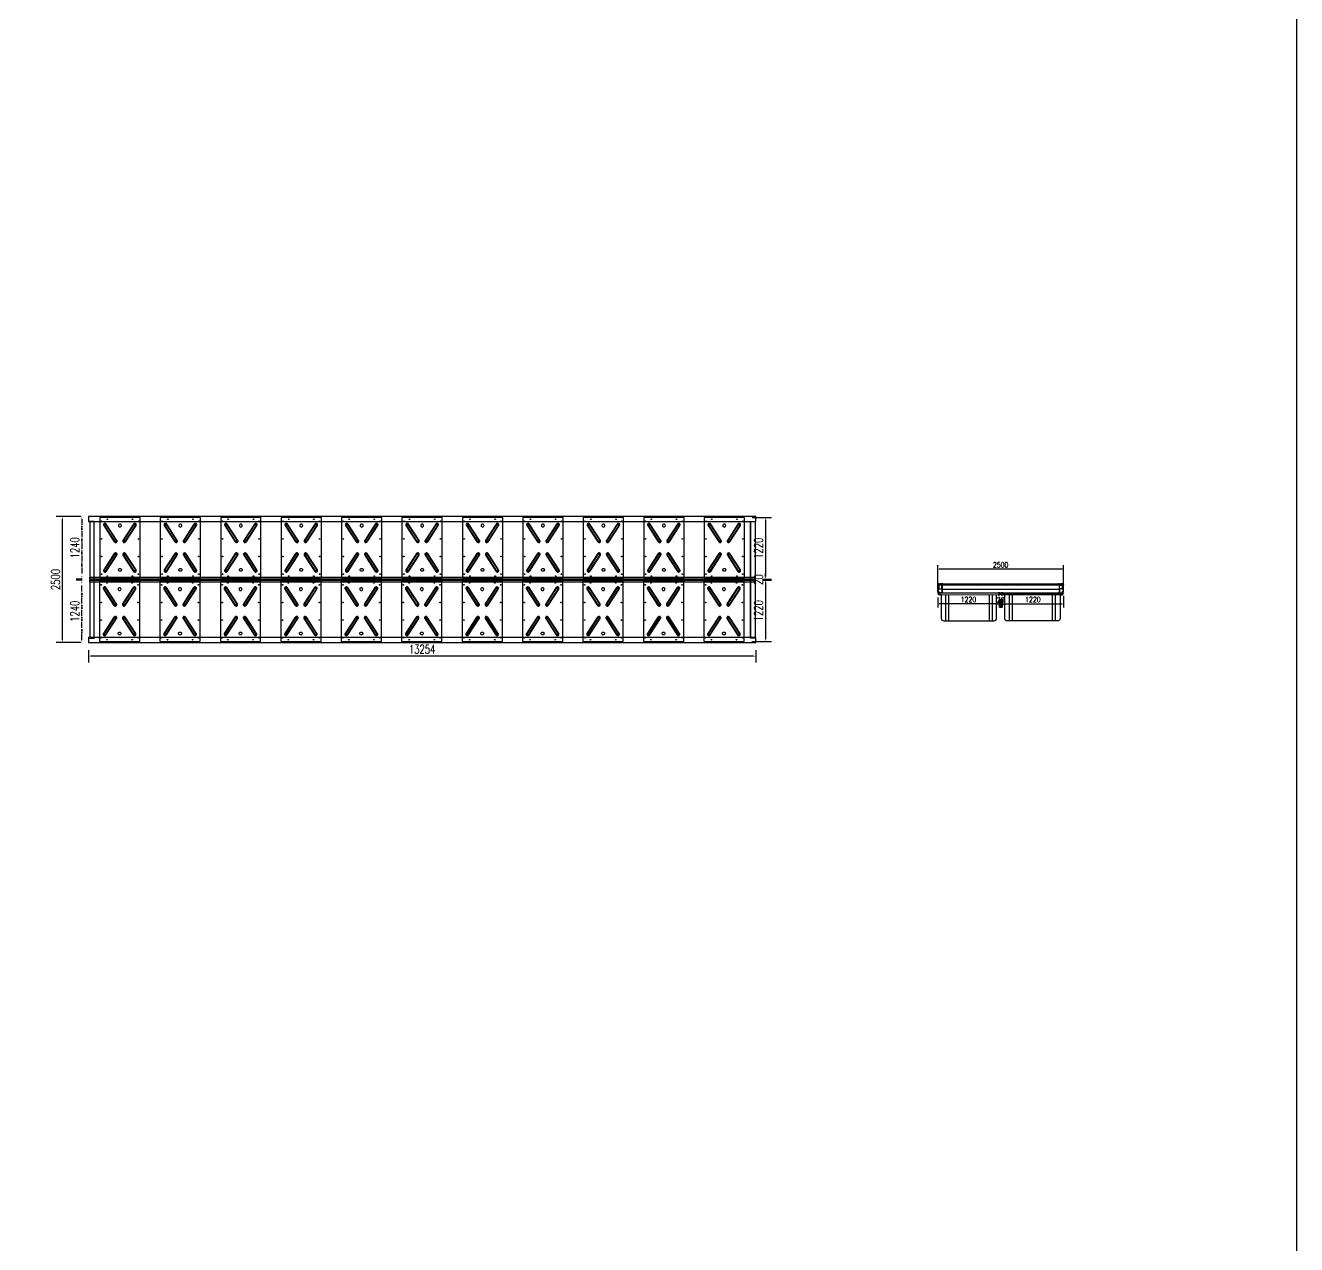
# Model space of a CAD drawing. Extents: x -18540 to 926017, y -610001 to -56924.
# Drawn here: x 138317 to 163556, y -543348 to -519141 of the extents above; entities that cross this region are included whole.
import ezdxf

# ---------------------------------------------------------------- set-up
doc = ezdxf.new("R2010")
doc.units = 0
doc.header["$LTSCALE"] = 10
doc.header["$MEASUREMENT"] = 0
doc.linetypes.add('ACAD_ISO14W100', pattern=[24, 12, -3, 0, -3, 0, -3, 0, -3])
for name, color, linetype in [('L-构造线', 6, 'Continuous'), ('PUB_DIM', 3, 'Continuous'), ('W-FLOAT_BOWL浮筒', 253, 'Continuous'), ('W-STEEL_FRAME钢架', 3, 'Continuous'), ('W-WOOD_FLOOR木地板', 30, 'Continuous'), ('浮箱U槽', 5, 'Continuous')]:
    doc.layers.add(name, color=color, linetype=linetype)
doc.styles.add('STANDARD_T3', font='simplex.shx', dxfattribs={"width": 0.7, "bigfont": 'gbcbig.shx'})
doc.dimstyles.new('W&&30', dxfattribs={"dimtxt": 105, "dimasz": 30, "dimexe": 75, "dimexo": 90, "dimgap": 30, "dimtad": 1, "dimdec": 0, "dimzin": 0, "dimdsep": 46, "dimtxsty": 'STANDARD_T3', "dimcen": 0.09, "dimclrd": 1, "dimclre": 1, "dimclrt": 7, "dimazin": 2, "dimtfac": 1, "dimtdec": 0, "dimtix": 1, "dimtmove": 2, "dimatfit": 3, "dimfxl": 100, "dimtolj": 1, "dimtzin": 0, "dimarcsym": 0})
doc.dimstyles.new('W&&50', dxfattribs={"dimtxt": 175, "dimasz": 50, "dimexe": 125, "dimexo": 150, "dimgap": 50, "dimtad": 1, "dimdec": 0, "dimzin": 0, "dimdsep": 46, "dimtxsty": 'STANDARD_T3', "dimcen": 0.09, "dimclrd": 1, "dimclre": 1, "dimclrt": 7, "dimazin": 2, "dimtfac": 1, "dimtdec": 0, "dimtix": 1, "dimtmove": 2, "dimatfit": 3, "dimfxl": 100, "dimtolj": 1, "dimtzin": 0, "dimarcsym": 0})

# ---------------------------------------------------------------- blocks, each defined once
blk = doc.blocks.new('*D901')
at = {"layer": 'Defpoints', "color": 0, "transparency": 16777216}
for p in [(139054, -528893), (139567, -528893), (139567, -531393)]:
    blk.add_point(p, dxfattribs=at)
at = {"layer": 'W-STEEL_FRAME钢架', "color": 1, "lineweight": -2, "transparency": 16777216}
for p, q in [((139417, -528893), (138929, -528893)), ((139054, -531343), (139054, -528943)), ((139417, -531393), (138929, -531393))]:
    blk.add_line(p, q, dxfattribs=at)
at = {"layer": 'W-STEEL_FRAME钢架', "color": 1, "transparency": 16777216}
for points in [[(139046, -528943), (139062, -528943), (139054, -528893)], [(139046, -531343), (139062, -531343), (139054, -531393)]]:
    blk.add_solid(points, dxfattribs=at)
at = {"layer": 'W-STEEL_FRAME钢架', "color": 7, "transparency": 16777216, "insert": (138916, -530143), "char_height": 175, "attachment_point": 5, "rotation": 90, "style": 'STANDARD_T3'}
blk.add_mtext('\\A1;2500', dxfattribs=at)
blk = doc.blocks.new('*D949')
at = {"layer": 'Defpoints', "color": 0, "linetype": 'ACAD_ISO14W100', "transparency": 16777216}
for p in [(139567, -528893), (139437, -530133), (139593, -530133)]:
    blk.add_point(p, dxfattribs=at)
at = {"layer": 'PUB_DIM', "color": 1, "linetype": 'ACAD_ISO14W100', "lineweight": -2, "transparency": 16777216}
for p, q in [((139417, -528893), (139312, -528893)), ((139437, -528943), (139437, -530083)), ((139443, -530133), (139312, -530133))]:
    blk.add_line(p, q, dxfattribs=at)
at = {"layer": 'PUB_DIM', "color": 1, "linetype": 'ACAD_ISO14W100', "transparency": 16777216}
for points in [[(139429, -528943), (139445, -528943), (139437, -528893)], [(139429, -530083), (139445, -530083), (139437, -530133)]]:
    blk.add_solid(points, dxfattribs=at)
at = {"layer": 'PUB_DIM', "color": 7, "linetype": 'ACAD_ISO14W100', "transparency": 16777216, "insert": (139299, -529513), "char_height": 175, "attachment_point": 5, "rotation": 90, "style": 'STANDARD_T3'}
blk.add_mtext('\\A1;1240', dxfattribs=at)
blk = doc.blocks.new('*D950')
at = {"layer": 'Defpoints', "color": 0, "linetype": 'ACAD_ISO14W100', "transparency": 16777216}
for p in [(139437, -530153), (139593, -530153), (139567, -531393)]:
    blk.add_point(p, dxfattribs=at)
at = {"layer": 'PUB_DIM', "color": 1, "linetype": 'ACAD_ISO14W100', "lineweight": -2, "transparency": 16777216}
for p, q in [((139443, -530153), (139312, -530153)), ((139437, -531343), (139437, -530203)), ((139417, -531393), (139312, -531393))]:
    blk.add_line(p, q, dxfattribs=at)
at = {"layer": 'PUB_DIM', "color": 1, "linetype": 'ACAD_ISO14W100', "transparency": 16777216}
for points in [[(139429, -530203), (139445, -530203), (139437, -530153)], [(139429, -531343), (139445, -531343), (139437, -531393)]]:
    blk.add_solid(points, dxfattribs=at)
at = {"layer": 'PUB_DIM', "color": 7, "linetype": 'ACAD_ISO14W100', "transparency": 16777216, "insert": (139299, -530773), "char_height": 175, "attachment_point": 5, "rotation": 90, "style": 'STANDARD_T3'}
blk.add_mtext('\\A1;1240', dxfattribs=at)
blk = doc.blocks.new('*D915')
at = {"layer": 'Defpoints', "color": 0, "transparency": 16777216}
for p in [(139567, -531393), (152821, -531393), (139567, -531664)]:
    blk.add_point(p, dxfattribs=at)
at = {"layer": 'W-STEEL_FRAME钢架', "color": 1, "lineweight": -2, "transparency": 16777216}
for p, q in [((139567, -531543), (139567, -531789)), ((152771, -531664), (139617, -531664)), ((152821, -531543), (152821, -531789))]:
    blk.add_line(p, q, dxfattribs=at)
at = {"layer": 'W-STEEL_FRAME钢架', "color": 1, "transparency": 16777216}
for points in [[(139617, -531656), (139617, -531673), (139567, -531664)], [(152771, -531656), (152771, -531673), (152821, -531664)]]:
    blk.add_solid(points, dxfattribs=at)
at = {"layer": 'W-STEEL_FRAME钢架', "color": 7, "transparency": 16777216, "insert": (146194, -531527), "char_height": 175, "attachment_point": 5, "style": 'STANDARD_T3'}
blk.add_mtext('\\A1;13254', dxfattribs=at)
blk = doc.blocks.new('fx1200')
for p, q in [((1200, 276), (0, 276)), ((0, 276), (0, -524)), ((1200, -524), (1200, 276)), ((121, 187), (116, 177)), ((116, 177), (118, 165)), ((118, 165), (121, 155)), ((128, 196), (121, 187)), ((121, 155), (129, 147)), ((126, 172), (129, 182)), ((128, 162), (126, 172)), ((139, 201), (128, 196)), ((134, 155), (128, 162)), ((129, 182), (136, 190)), ((129, 172), (131, 180)), ((131, 164), (129, 172)), ((137, 159), (129, 147)), ((129, 147), (453, -63)), ((131, 180), (137, 187)), ((137, 159), (131, 164)), ((134, 155), (458, -56)), ((136, 190), (145, 192)), ((137, 187), (145, 189)), ((153, 185), (137, 159)), ((461, -53), (137, 159)), ((150, 201), (139, 201)), ((145, 192), (155, 189)), ((145, 189), (153, 185)), ((159, 197), (150, 201)), ((159, 197), (153, 185)), ((153, 185), (477, -24)), ((478, -21), (155, 189)), ((483, -12), (159, 197)), ((1041, 197), (717, -12)), ((1045, 189), (722, -21)), ((723, -24), (1047, 185)), ((1064, 159), (741, -53)), ((742, -56), (1066, 155)), ((747, -63), (1071, 147)), ((1052, 201), (1041, 197)), ((1047, 185), (1041, 197)), ((1045, 189), (1055, 192)), ((1047, 185), (1055, 189)), ((1047, 185), (1064, 159)), ((1063, 201), (1052, 201)), ((1055, 192), (1064, 190)), ((1055, 189), (1063, 187)), ((1072, 196), (1063, 201)), ((1063, 187), (1069, 180)), ((1064, 190), (1072, 182)), ((1069, 164), (1064, 159)), ((1064, 159), (1071, 147)), ((1072, 162), (1066, 155)), ((1069, 180), (1071, 172)), ((1071, 172), (1069, 164)), ((1071, 147), (1079, 155)), ((1080, 187), (1072, 196)), ((1072, 182), (1076, 172)), ((1076, 172), (1072, 162)), ((1079, 155), (1084, 165)), ((1084, 177), (1080, 187)), ((1084, 165), (1084, 177)), ((453, -184), (129, -393)), ((132, -123), (134, -113)), ((134, -135), (132, -123)), ((134, -113), (140, -103)), ((140, -145), (134, -135)), ((458, -192), (134, -402)), ((137, -405), (461, -195)), ((140, -103), (150, -96)), ((150, -150), (140, -145)), ((150, -96), (161, -95)), ((161, -153), (150, -150)), ((477, -222), (153, -433)), ((155, -437), (478, -225)), ((159, -443), (483, -234)), ((161, -95), (171, -96)), ((171, -150), (161, -153)), ((171, -96), (180, -103)), ((180, -145), (171, -150)), ((180, -103), (187, -113)), ((187, -135), (180, -145)), ((187, -113), (188, -123)), ((188, -123), (187, -135)), ((461, -53), (453, -63)), ((453, -63), (464, -68)), ((464, -180), (453, -184)), ((453, -184), (461, -195)), ((467, -59), (458, -56)), ((458, -192), (467, -189)), ((461, -53), (477, -24)), ((469, -54), (461, -53)), ((461, -195), (469, -192)), ((461, -195), (477, -222)), ((464, -68), (475, -68)), ((475, -180), (464, -180)), ((478, -56), (467, -59)), ((467, -189), (478, -190)), ((475, -53), (469, -54)), ((469, -192), (475, -194)), ((482, -48), (475, -53)), ((475, -68), (485, -63)), ((485, -185), (475, -180)), ((475, -194), (482, -200)), ((483, -12), (477, -24)), ((477, -24), (482, -31)), ((482, -217), (477, -222)), ((477, -222), (483, -234)), ((478, -21), (485, -29)), ((485, -49), (478, -56)), ((478, -190), (485, -199)), ((485, -219), (478, -225)), ((482, -31), (485, -39)), ((485, -39), (482, -48)), ((482, -200), (485, -209)), ((485, -209), (482, -217)), ((491, -21), (483, -12)), ((483, -234), (491, -225)), ((485, -29), (488, -39)), ((488, -39), (485, -49)), ((485, -63), (493, -54)), ((493, -194), (485, -185)), ((485, -199), (488, -209)), ((488, -209), (485, -219)), ((496, -31), (491, -21)), ((491, -225), (496, -215)), ((493, -54), (496, -43)), ((496, -204), (493, -194)), ((496, -43), (496, -31)), ((496, -215), (496, -204)), ((709, -21), (704, -31)), ((704, -31), (704, -43)), ((704, -43), (707, -54)), ((707, -194), (704, -204)), ((704, -204), (704, -215)), ((704, -215), (709, -225)), ((707, -54), (715, -63)), ((715, -185), (707, -194)), ((717, -12), (709, -21)), ((709, -225), (717, -234)), ((712, -39), (715, -29)), ((715, -49), (712, -39)), ((712, -209), (715, -199)), ((715, -219), (712, -209)), ((715, -29), (722, -21)), ((723, -56), (715, -49)), ((715, -63), (725, -68)), ((725, -180), (715, -185)), ((715, -199), (723, -190)), ((722, -225), (715, -219)), ((717, -12), (723, -24)), ((717, -39), (718, -31)), ((718, -48), (717, -39)), ((717, -209), (718, -200)), ((718, -217), (717, -209)), ((723, -222), (717, -234)), ((717, -234), (1041, -443)), ((718, -31), (723, -24)), ((725, -53), (718, -48)), ((718, -200), (725, -194)), ((723, -222), (718, -217)), ((722, -225), (1045, -437)), ((741, -53), (723, -24)), ((733, -59), (723, -56)), ((723, -190), (733, -189)), ((741, -195), (723, -222)), ((1047, -433), (723, -222)), ((733, -54), (725, -53)), ((725, -68), (736, -68)), ((736, -180), (725, -180)), ((725, -194), (733, -192)), ((741, -53), (733, -54)), ((742, -56), (733, -59)), ((733, -189), (742, -192)), ((733, -192), (741, -195)), ((736, -68), (747, -63)), ((747, -184), (736, -180)), ((741, -53), (747, -63)), ((747, -184), (741, -195)), ((741, -195), (1064, -405)), ((1066, -402), (742, -192)), ((1071, -393), (747, -184)), ((1015, -113), (1012, -123)), ((1012, -123), (1015, -135)), ((1020, -103), (1015, -113)), ((1015, -135), (1020, -145)), ((1029, -96), (1020, -103)), ((1020, -145), (1029, -150)), ((1041, -95), (1029, -96)), ((1029, -150), (1041, -153)), ((1050, -96), (1041, -95)), ((1041, -153), (1050, -150)), ((1060, -103), (1050, -96)), ((1050, -150), (1060, -145)), ((1066, -113), (1060, -103)), ((1060, -145), (1066, -135)), ((1068, -123), (1066, -113)), ((1066, -135), (1068, -123)), ((118, -412), (116, -423)), ((116, -423), (121, -435)), ((121, -402), (118, -412)), ((129, -393), (121, -402)), ((121, -435), (128, -443)), ((126, -420), (128, -410)), ((129, -430), (126, -420)), ((128, -410), (134, -402)), ((128, -443), (139, -448)), ((129, -393), (137, -405)), ((129, -420), (131, -412)), ((131, -428), (129, -420)), ((136, -437), (129, -430)), ((131, -412), (137, -405)), ((137, -433), (131, -428)), ((145, -438), (136, -437)), ((153, -433), (137, -405)), ((145, -435), (137, -433)), ((139, -448), (150, -448)), ((153, -433), (145, -435)), ((155, -437), (145, -438)), ((150, -448), (159, -443)), ((153, -433), (159, -443)), ((1041, -443), (1047, -433)), ((1041, -443), (1052, -448)), ((1055, -438), (1045, -437)), ((1047, -433), (1064, -405)), ((1055, -435), (1047, -433)), ((1052, -448), (1063, -448)), ((1063, -433), (1055, -435)), ((1064, -437), (1055, -438)), ((1069, -428), (1063, -433)), ((1063, -448), (1072, -443)), ((1071, -393), (1064, -405)), ((1064, -405), (1069, -412)), ((1072, -430), (1064, -437)), ((1066, -402), (1072, -410)), ((1069, -412), (1071, -420)), ((1071, -420), (1069, -428)), ((1079, -402), (1071, -393)), ((1072, -410), (1076, -420)), ((1076, -420), (1072, -430)), ((1072, -443), (1080, -435)), ((1084, -412), (1079, -402)), ((1080, -435), (1084, -423)), ((1084, -423), (1084, -412)), ((0, -524), (1200, -524))]:
    blk.add_line(p, q)
for centre in [(35, 126), (75, 241), (425, 241), (775, 241), (1125, 241), (1165, 126), (35, -374), (75, -489), (425, -489), (775, -489), (1125, -489), (1165, -374)]:
    blk.add_circle(centre, 7)
blk = doc.blocks.new('*U878')
at = {"layer": 'W-FLOAT_BOWL浮筒', "rotation": 90.00000000101699}
for p in [(-124, 30), (-131, -1231)]:
    blk.add_blockref('fx1200', p, dxfattribs=at)
blk = doc.blocks.new('*U879')
at = {"layer": 'W-FLOAT_BOWL浮筒', "color": 0, "linetype": 'ByBlock', "lineweight": -2, "transparency": 16777216}
for p in [(0, 0), (1200, 0), (2400, 0), (3600, 0), (4800, 0), (6000, 0), (7200, 0), (8400, 0), (9600, 0), (10800, 0), (12000, 0)]:
    blk.add_blockref('*U878', p, dxfattribs=at)
blk = doc.blocks.new('*D1022')
at = {"layer": 'Defpoints', "color": 0, "transparency": 16777216}
for p in [(152594, -528912), (152803, -530133), (153009, -530133)]:
    blk.add_point(p, dxfattribs=at)
at = {"layer": 'W-STEEL_FRAME钢架', "color": 1, "lineweight": -2, "transparency": 16777216}
for p, q in [((152744, -528912), (153134, -528912)), ((153009, -528962), (153009, -530083)), ((152953, -530133), (153134, -530133))]:
    blk.add_line(p, q, dxfattribs=at)
at = {"layer": 'W-STEEL_FRAME钢架', "color": 1, "transparency": 16777216}
for points in [[(153000, -528962), (153017, -528962), (153009, -528912)], [(153000, -530083), (153017, -530083), (153009, -530133)]]:
    blk.add_solid(points, dxfattribs=at)
at = {"layer": 'W-STEEL_FRAME钢架', "color": 7, "transparency": 16777216, "insert": (152871, -529523), "char_height": 175, "attachment_point": 5, "rotation": 90, "style": 'STANDARD_T3'}
blk.add_mtext('\\A1;1220', dxfattribs=at)
blk = doc.blocks.new('*D1023')
at = {"layer": 'Defpoints', "color": 0, "transparency": 16777216}
for p in [(152803, -530133), (152803, -530153), (153009, -530153)]:
    blk.add_point(p, dxfattribs=at)
at = {"layer": 'W-STEEL_FRAME钢架', "color": 1, "lineweight": -2, "transparency": 16777216}
for p, q in [((152953, -530133), (153134, -530133)), ((152953, -530153), (153134, -530153)), ((153009, -530083), (153009, -530033)), ((153009, -530133), (153009, -530153)), ((153009, -530203), (153009, -530253))]:
    blk.add_line(p, q, dxfattribs=at)
at = {"layer": 'W-STEEL_FRAME钢架', "color": 1, "transparency": 16777216}
for points in [[(153000, -530083), (153017, -530083), (153009, -530133)], [(153000, -530203), (153017, -530203), (153009, -530153)]]:
    blk.add_solid(points, dxfattribs=at)
at = {"layer": 'W-STEEL_FRAME钢架', "color": 7, "transparency": 16777216, "insert": (152871, -530143), "char_height": 175, "attachment_point": 5, "rotation": 90, "style": 'STANDARD_T3'}
blk.add_mtext('\\A1;20', dxfattribs=at)
blk = doc.blocks.new('*D1024')
at = {"layer": 'Defpoints', "color": 0, "transparency": 16777216}
for p in [(152803, -530153), (152587, -531374), (153009, -531374)]:
    blk.add_point(p, dxfattribs=at)
at = {"layer": 'W-STEEL_FRAME钢架', "color": 1, "lineweight": -2, "transparency": 16777216}
for p, q in [((152953, -530153), (153134, -530153)), ((153009, -530203), (153009, -531324)), ((152737, -531374), (153134, -531374))]:
    blk.add_line(p, q, dxfattribs=at)
at = {"layer": 'W-STEEL_FRAME钢架', "color": 1, "transparency": 16777216}
for points in [[(153000, -530203), (153017, -530203), (153009, -530153)], [(153000, -531324), (153017, -531324), (153009, -531374)]]:
    blk.add_solid(points, dxfattribs=at)
at = {"layer": 'W-STEEL_FRAME钢架', "color": 7, "transparency": 16777216, "insert": (152871, -530763), "char_height": 175, "attachment_point": 5, "rotation": 90, "style": 'STANDARD_T3'}
blk.add_mtext('\\A1;1220', dxfattribs=at)
blk = doc.blocks.new('0102')
at = {"color": 5, "lineweight": -3}
for p, q in [((-1521475, 1202749), (-1521475, 1203269)), ((-1521415, 1202749), (-1521415, 1203269)), ((-1520615, 1203269), (-1520615, 1202749)), ((-1520555, 1203269), (-1520555, 1202749))]:
    blk.add_line(p, q, dxfattribs=at)
at = {"color": 5}
blk.add_lwpolyline([(-1521615, 1203299), (-1521615, 1203269), (-1521565, 1203269), (-1520465, 1203268), (-1520415, 1203269), (-1520415, 1203299)], close=True, dxfattribs=at)
at = {"color": 5, "lineweight": -3}
blk.add_lwpolyline([(-1521565, 1203269), (-1521565, 1202799, 0.414214), (-1521515, 1202749), (-1520515, 1202749, 0.414214), (-1520465, 1202799), (-1520465, 1203269)], format="xyb", dxfattribs=at)
blk = doc.blocks.new('*D1027')
at = {"layer": 'Defpoints', "color": 0, "transparency": 16777216}
for p in [(157711, -530431), (158931, -530378), (158931, -530623)]:
    blk.add_point(p, dxfattribs=at)
at = {"layer": 'W-STEEL_FRAME钢架', "color": 1, "lineweight": -2, "transparency": 16777216}
for p, q in [((157711, -530521), (157711, -530698)), ((158931, -530468), (158931, -530698)), ((157741, -530623), (158901, -530623))]:
    blk.add_line(p, q, dxfattribs=at)
at = {"layer": 'W-STEEL_FRAME钢架', "color": 1, "transparency": 16777216}
for points in [[(157741, -530618), (157741, -530628), (157711, -530623)], [(158901, -530618), (158901, -530628), (158931, -530623)]]:
    blk.add_solid(points, dxfattribs=at)
at = {"layer": 'W-STEEL_FRAME钢架', "color": 7, "transparency": 16777216, "insert": (158321, -530541), "char_height": 105, "attachment_point": 5, "style": 'STANDARD_T3'}
blk.add_mtext('\\A1;1220', dxfattribs=at)
blk = doc.blocks.new('*D1028')
at = {"layer": 'Defpoints', "color": 0, "transparency": 16777216}
for p in [(156431, -530407), (157651, -530431), (156431, -530623)]:
    blk.add_point(p, dxfattribs=at)
at = {"layer": 'W-STEEL_FRAME钢架', "color": 1, "lineweight": -2, "transparency": 16777216}
for p, q in [((156431, -530497), (156431, -530698)), ((157651, -530521), (157651, -530698)), ((157621, -530623), (156461, -530623))]:
    blk.add_line(p, q, dxfattribs=at)
at = {"layer": 'W-STEEL_FRAME钢架', "color": 1, "transparency": 16777216}
for points in [[(156461, -530618), (156461, -530628), (156431, -530623)], [(157621, -530618), (157621, -530628), (157651, -530623)]]:
    blk.add_solid(points, dxfattribs=at)
at = {"layer": 'W-STEEL_FRAME钢架', "color": 7, "transparency": 16777216, "insert": (157041, -530541), "char_height": 105, "attachment_point": 5, "style": 'STANDARD_T3'}
blk.add_mtext('\\A1;1220', dxfattribs=at)
blk = doc.blocks.new('*D1029')
at = {"layer": 'Defpoints', "color": 0, "transparency": 16777216}
for p in [(158931, -529934), (156431, -530411), (158931, -530420)]:
    blk.add_point(p, dxfattribs=at)
at = {"layer": 'W-STEEL_FRAME钢架', "color": 1, "lineweight": -2, "transparency": 16777216}
for p, q in [((156431, -530321), (156431, -529859)), ((156461, -529934), (158901, -529934)), ((158931, -530330), (158931, -529859))]:
    blk.add_line(p, q, dxfattribs=at)
at = {"layer": 'W-STEEL_FRAME钢架', "color": 1, "transparency": 16777216}
for points in [[(156461, -529929), (156461, -529939), (156431, -529934)], [(158901, -529929), (158901, -529939), (158931, -529934)]]:
    blk.add_solid(points, dxfattribs=at)
at = {"layer": 'W-STEEL_FRAME钢架', "color": 7, "transparency": 16777216, "insert": (157681, -529851), "char_height": 105, "attachment_point": 5, "style": 'STANDARD_T3'}
blk.add_mtext('\\A1;2500', dxfattribs=at)
blk = doc.blocks.new('*D1030')
at = {"layer": 'Defpoints', "color": 0, "transparency": 16777216}
for p in [(157671, -530448), (157691, -530448), (157691, -530630)]:
    blk.add_point(p, dxfattribs=at)
at = {"layer": 'W-STEEL_FRAME钢架', "color": 1, "lineweight": -2, "transparency": 16777216}
for p, q in [((157641, -530630), (157611, -530630)), ((157671, -530538), (157671, -530705)), ((157671, -530630), (157691, -530630)), ((157691, -530538), (157691, -530705)), ((157721, -530630), (157751, -530630))]:
    blk.add_line(p, q, dxfattribs=at)
at = {"layer": 'W-STEEL_FRAME钢架', "color": 1, "transparency": 16777216}
for points in [[(157641, -530625), (157641, -530635), (157671, -530630)], [(157721, -530625), (157721, -530635), (157691, -530630)]]:
    blk.add_solid(points, dxfattribs=at)
at = {"layer": 'W-STEEL_FRAME钢架', "color": 7, "transparency": 16777216, "insert": (157681, -530548), "char_height": 105, "attachment_point": 5, "style": 'STANDARD_T3'}
blk.add_mtext('\\A1;20', dxfattribs=at)

msp = doc.modelspace()

# ---------------------------------------------------------------- hatches: boundary and pattern name
at = {"layer": 'W-WOOD_FLOOR木地板'}
h = msp.add_hatch(dxfattribs=at)
h.set_pattern_fill('木纹01', color=256, scale=50)
h.set_pattern_definition([(360, (-192709.2, -355394.44), (200, 200), [10, -190]), (360, (-192849.2, -355374.44), (200, 200), [20, -180]), (360, (-192719.2, -355364.44), (200, 200), [10, -190]), (360, (-192839.2, -355344.44), (200, 200), [10, -190]), (360, (-192719.2, -355334.44), (200, 200), [10, -190]), (360, (-192829.2, -355324.44), (200, 200), [10, -190]), (360, (-192719.2, -355314.44), (200, 200), [10, -190]), (360, (-192829.2, -355294.44), (200, 200), [10, -110, 10, -70]), (360, (-192829.2, -355274.44), (200, 200), [20, -100, 10, -70]), (360, (-192839.2, -355244.44), (200, 200), [10, -30, 10, -80, 10, -60]), (360, (-192849.2, -355224.44), (200, 200), [10, -40, 20, -130]), (360, (-192719.2, -355214.44), (200, 200), [10, -190]), (360, (-192849.2, -355204.44), (200, 200), [10, -50, 10, -130]), (45, (-192869.2, -355394.44), (5e-14, 200), [28.2842, -254.55851]), (45, (-192699.2, -355394.44), (5e-14, 200), [56.56854, -226.27417]), (45, (-192699.2, -355294.44), (5e-14, 200), [14.142, -268.70071]), (45, (-192869.2, -355274.44), (5e-14, 200), [42.4264, -240.41631]), (45, (-192699.2, -355274.44), (5e-14, 200), [70.71068, -212.13203]), (45, (-192699.2, -355244.44), (5e-14, 200), [42.4264, -240.41631]), (315, (-192739.2, -355224.44), (200, -9e-14), [14.142, -268.70071]), (315, (-192809.2, -355384.44), (200, -9e-14), [28.2842, -254.55851]), (315, (-192799.2, -355304.44), (200, -9e-14), [28.2842, -254.55851]), (315, (-192739.2, -355344.44), (200, -9e-14), [28.2842, -254.55851]), (315, (-192749.2, -355264.44), (200, -9e-14), [28.2842, -254.55851]), (315, (-192739.2, -355244.44), (200, -9e-14), [42.4264, -240.41631]), (315, (-192789.2, -355364.44), (200, -9e-14), [42.4264, -240.41631]), (315, (-192759.2, -355354.44), (200, -9e-14), [42.4264, -240.41631]), (315, (-192789.2, -355284.44), (200, -9e-14), [42.4264, -240.41631]), (315, (-192769.2, -355274.44), (200, -9e-14), [42.4264, -240.41631]), (26.56505, (-192859.2, -355354.44), (200, 8e-08), [22.36068, -424.85292]), (26.56505, (-192709.2, -355364.44), (200, 8e-08), [89.44272, -357.77088]), (26.56505, (-192709.2, -355334.44), (200, 8e-08), [89.44272, -357.77088]), (26.56505, (-192709.2, -355314.44), (200, 8e-08), [89.4428, -134, 44.722, -179.048795]), (26.56505, (-192689.2, -355284.44), (200, 8e-08), [22.36068, -424.85292]), (26.56505, (-192869.2, -355214.44), (200, 8e-08), [22.36068, -424.85292]), (26.56505, (-192709.2, -355214.44), (200, 8e-08), [44.72136, -402.49224]), (333.43495, (-192759.2, -355394.44), (200, -8e-08), [44.72136, -402.49224]), (333.43495, (-192829.2, -355344.44), (200, -8e-08), [44.72136, -402.49224]), (333.43495, (-192829.2, -355374.44), (200, -8e-08), [22.36068, -424.85224]), (333.43495, (-192819.2, -355324.44), (200, -8e-08), [67.08204, -380.13156]), (333.43495, (-192779.2, -355324.44), (200, -8e-08), [44.72136, -402.49224]), (333.43495, (-192759.2, -355314.44), (200, -8e-08), [44.72136, -402.49224]), (333.43495, (-192819.2, -355294.44), (200, -8e-08), [22.36068, -424.85224]), (333.43495, (-192809.2, -355274.44), (200, -8e-08), [22.36068, -424.85224]), (333.43495, (-192729.2, -355234.44), (200, -8e-08), [22.36068, -424.85224]), (333.43495, (-192739.2, -355304.44), (200, -8e-08), [22.36068, -424.85224]), (333.43495, (-192829.2, -355244.44), (200, -8e-08), [67.08204, -380.13156]), (333.43495, (-192839.2, -355224.44), (200, -8e-08), [44.72136, -402.49224]), (333.43495, (-192729.2, -355284.44), (200, -8e-08), [22.36, -201.24, 22.36, -201.253595]), (333.43495, (-192789.2, -355244.44), (200, -8e-08), [44.72136, -402.49224]), (333.43495, (-192779.2, -355224.44), (200, -8e-08), [44.72136, -402.49224]), (333.43495, (-192839.2, -355204.44), (200, -8e-08), [44.72136, -402.49224]), (333.43495, (-192779.2, -355204.44), (200, -8e-08), [44.72136, -402.49224])])
h.paths.add_polyline_path([(156507.9, -530231.2), (156507.9, -530255.2), (158851.6, -530255.2), (158851.6, -530231.2)])

# ---------------------------------------------------------------- linework, layer by layer
at = {"color": 0}
for p, q in [((152723.3, -531306.2), (152723.3, -528993.2)), ((156481.4, -530231.2), (156495.4, -530231.2)), ((139783.3, -531306.2), (139773.3, -531306.2))]:
    msp.add_line(p, q, dxfattribs=at)
at = {"color": 3, "lineweight": -3}
for p, q in [((156449.8, -530293.7), (156449.8, -530250.7)), ((156455.3, -530251.6), (156467.8, -530251.7)), ((156466.3, -530227.1), (156466.6, -530226.6)), ((156467.7, -530226.6), (156468, -530227.1)), ((156468.3, -530227.1), (156468.6, -530226.6)), ((156470.3, -530227.1), (156470.6, -530226.6)), ((156470.7, -530226.6), (156475.9, -530226.6)), ((156470.7, -530226.6), (156472.6, -530226.6)), ((156481.4, -530229.1), (156481.4, -530233.4)), ((156495.4, -530233.4), (156495.4, -530229.1)), ((156501, -530226.6), (156506.1, -530226.6)), ((156514.6, -530227.1), (156514.3, -530226.6)), ((156516.6, -530227.1), (156516.3, -530226.6)), ((156517.2, -530226.6), (156516.9, -530227.1)), ((156518, -530256.2), (156518, -530293.7)), ((156518.6, -530227.1), (156518.3, -530226.6)), ((156521.3, -530226.6), (156523.7, -530226.6)), ((158840.1, -530226.6), (158837.7, -530226.6)), ((158842.8, -530227.1), (158843.1, -530226.6)), ((158843.3, -530256.2), (158843.3, -530293.7)), ((158844.2, -530226.6), (158844.5, -530227.1)), ((158844.8, -530227.1), (158845.1, -530226.6)), ((158846.8, -530227.1), (158847.1, -530226.6)), ((158860.4, -530226.6), (158855.3, -530226.6)), ((158865.9, -530233.4), (158865.9, -530229.1)), ((158880, -530229.1), (158880, -530233.4)), ((158890.6, -530226.6), (158885.5, -530226.6)), ((158890.6, -530226.6), (158888.8, -530226.6)), ((158891.1, -530227.1), (158890.8, -530226.6)), ((158893.1, -530227.1), (158892.8, -530226.6)), ((158893.7, -530226.6), (158893.4, -530227.1)), ((158906.1, -530251.6), (158893.5, -530251.7)), ((158895.1, -530227.1), (158894.8, -530226.6)), ((158911.6, -530293.7), (158911.6, -530250.7)), ((156430.7, -530359.3), (156430.7, -530340.4)), ((156518, -530360.4), (156518, -530409.8)), ((158843.3, -530360.4), (158843.3, -530409.8)), ((158930.7, -530359.3), (158930.7, -530340.4))]:
    msp.add_line(p, q, dxfattribs=at)
at = {"color": 1, "lineweight": -3}
for p, q in [((156518, -530331.8), (158843.3, -530331.8)), ((156518, -530405.3), (158843.3, -530405.3))]:
    msp.add_line(p, q, dxfattribs=at)
at = {"color": 3}
msp.add_lwpolyline([(139567.3, -528993.2), (152821.3, -528993.2), (152821.3, -528893.2), (139567.3, -528893.2)], close=True, dxfattribs=at)
at = {"color": 6}
for points in [[(139593.3, -531306.2), (139683.3, -531306.2), (139683.3, -528993.2), (139593.3, -528993.2)], [(152803.3, -531306.2), (152713.3, -531306.2), (152713.3, -528993.2), (152803.3, -528993.2)]]:
    msp.add_lwpolyline(points, close=True, dxfattribs=at)
at = {"color": 3, "lineweight": -3}
for points in [[(156450.8, -530226.6, 0.4142136), (156430.7, -530246.6), (156430.7, -530248.2)], [(156434.7, -530245.6), (156434.7, -530245.6), (156451.3, -530245.6, -0.4142136), (156453.3, -530247.6), (156453.3, -530249.6, 0.4139088), (156455.3, -530251.6)], [(156447.8, -530248.7), (156440.8, -530248.7, 0.3624885), (156439.8, -530249.5), (156438.5, -530256.9)], [(156450.8, -530230.6), (156450.8, -530230.6), (156466.8, -530230.6, -0.4142136), (156469.8, -530233.6), (156469.8, -530249.7, -0.4145184), (156467.8, -530251.7)], [(156455.5, -530226.6, -0.1989124), (156455.6, -530226.6), (156456, -530227.1)], [(156456.2, -530227.1), (156456.5, -530226.6, -0.1989124), (156456.7, -530226.6), (156457.5, -530226.6, -0.1989124), (156457.7, -530226.6), (156458, -530227.1)], [(156458.2, -530227.1), (156458.5, -530226.6, -0.1989124), (156458.7, -530226.6), (156459.5, -530226.6, -0.1989124), (156459.7, -530226.6), (156460, -530227.1)], [(156460.3, -530227.1), (156460.6, -530226.6, -0.1989124), (156460.7, -530226.6), (156461.5, -530226.6, -0.1989124), (156461.7, -530226.6), (156462, -530227.1)], [(156462.3, -530227.1), (156462.6, -530226.6, -0.1989124), (156462.7, -530226.6), (156463.5, -530226.6, -0.1989124), (156463.7, -530226.6), (156464, -530227.1)], [(156464.3, -530227.1), (156464.6, -530226.6, -0.1989124), (156464.7, -530226.6), (156465.5, -530226.6, -0.1989124), (156465.7, -530226.6), (156466, -530227.1)], [(156466.6, -530226.6, -0.1989124), (156466.7, -530226.6), (156467.6, -530226.6)], [(156468.7, -530226.6), (156469.6, -530226.6, -0.1989124), (156469.7, -530226.6), (156470, -530227.1)], [(156487.8, -530251.7), (156474.4, -530251.7, -0.4142136), (156473.4, -530250.7), (156473.4, -530234.6, -0.4142136), (156474.4, -530233.6), (156481.2, -530233.6)], [(156489, -530251.7, 0.1989124), (156488.9, -530251.7), (156488.6, -530252, -0.4142136), (156488.3, -530252), (156488, -530251.7, 0.1989124), (156487.8, -530251.7)], [(156489, -530251.7), (156502.5, -530251.7, 0.4142136), (156503.5, -530250.7), (156503.5, -530234.6, 0.4142136), (156502.5, -530233.6), (156495.6, -530233.6)], [(156506.5, -530227.1), (156506.2, -530226.6, 0.1989124), (156506.1, -530226.6), (156504.3, -530226.6)], [(156508.5, -530227.1), (156508.2, -530226.6, 0.1989124), (156508.1, -530226.6), (156507.3, -530226.6, 0.1989124), (156507.1, -530226.6), (156506.8, -530227.1)], [(156518, -530256.2, 0.4142136), (156517, -530255.2), (156508, -530255.2, -0.4142136), (156507, -530254.2), (156507, -530230.6, -0.4142136), (156508, -530229.6)], [(156531.1, -530229.1), (156531.1, -530229.4, -0.4142136), (156530.9, -530229.6), (156508, -530229.6)], [(156510.6, -530227.1), (156510.3, -530226.6, 0.1989124), (156510.1, -530226.6), (156509.3, -530226.6, 0.1989124), (156509.1, -530226.6), (156508.8, -530227.1)], [(156512.6, -530227.1), (156512.3, -530226.6, 0.1989124), (156512.1, -530226.6), (156511.3, -530226.6, 0.1989124), (156511.1, -530226.6), (156510.8, -530227.1)], [(156514.1, -530226.6), (156513.3, -530226.6, 0.1989124), (156513.1, -530226.6), (156512.8, -530227.1)], [(156516.1, -530226.6), (156515.3, -530226.6, 0.1989124), (156515.2, -530226.6), (156514.9, -530227.1)], [(156518.1, -530226.6), (156517.3, -530226.6, 0.1989124), (156517.2, -530226.6)], [(156520.6, -530227.1), (156520.3, -530226.6, 0.1989124), (156520.2, -530226.6), (156519.3, -530226.6, 0.1989124), (156519.2, -530226.6), (156518.9, -530227.1)], [(156521.3, -530226.6, 0.1989124), (156521.2, -530226.6), (156520.9, -530227.1)], [(158830.3, -530229.1), (158830.3, -530229.4, 0.4142136), (158830.5, -530229.6), (158853.4, -530229.6)], [(158840.1, -530226.6, -0.1989124), (158840.2, -530226.6), (158840.5, -530227.1)], [(158840.8, -530227.1), (158841.1, -530226.6, -0.1989124), (158841.2, -530226.6), (158842.1, -530226.6, -0.1989124), (158842.2, -530226.6), (158842.5, -530227.1)], [(158843.2, -530226.6), (158844.1, -530226.6, -0.1989124), (158844.2, -530226.6)], [(158843.3, -530256.2, -0.4142136), (158844.3, -530255.2), (158853.4, -530255.2, 0.4142136), (158854.4, -530254.2), (158854.4, -530230.6, 0.4142136), (158853.4, -530229.6)], [(158845.2, -530226.6), (158846.1, -530226.6, -0.1989124), (158846.2, -530226.6), (158846.5, -530227.1)], [(158847.2, -530226.6), (158848.1, -530226.6, -0.1989124), (158848.2, -530226.6), (158848.5, -530227.1)], [(158848.8, -530227.1), (158849.1, -530226.6, -0.1989124), (158849.3, -530226.6), (158850.1, -530226.6, -0.1989124), (158850.2, -530226.6), (158850.5, -530227.1)], [(158850.8, -530227.1), (158851.1, -530226.6, -0.1989124), (158851.3, -530226.6), (158852.1, -530226.6, -0.1989124), (158852.2, -530226.6), (158852.5, -530227.1)], [(158852.8, -530227.1), (158853.1, -530226.6, -0.1989124), (158853.3, -530226.6), (158854.1, -530226.6, -0.1989124), (158854.3, -530226.6), (158854.6, -530227.1)], [(158854.8, -530227.1), (158855.1, -530226.6, -0.1989124), (158855.3, -530226.6), (158857.1, -530226.6)], [(158872.4, -530251.7), (158858.9, -530251.7, -0.4142136), (158857.9, -530250.7), (158857.9, -530234.6, -0.4142136), (158858.9, -530233.6), (158865.7, -530233.6)], [(158872.4, -530251.7, -0.1989124), (158872.5, -530251.7), (158872.8, -530252, 0.4142136), (158873.1, -530252), (158873.4, -530251.7, -0.1989124), (158873.5, -530251.7)], [(158873.5, -530251.7), (158887, -530251.7, 0.4142136), (158888, -530250.7), (158888, -530234.6, 0.4142136), (158887, -530233.6), (158880.2, -530233.6)], [(158892.7, -530226.6), (158891.8, -530226.6, 0.1989124), (158891.7, -530226.6), (158891.4, -530227.1)], [(158910.6, -530230.6), (158910.6, -530230.6), (158894.5, -530230.6, 0.4142136), (158891.5, -530233.6), (158891.5, -530249.7, 0.4145184), (158893.5, -530251.7)], [(158894.8, -530226.6, 0.1989124), (158894.7, -530226.6), (158893.8, -530226.6)], [(158897.1, -530227.1), (158896.8, -530226.6, 0.1989124), (158896.7, -530226.6), (158895.8, -530226.6, 0.1989124), (158895.7, -530226.6), (158895.4, -530227.1)], [(158899.1, -530227.1), (158898.8, -530226.6, 0.1989124), (158898.7, -530226.6), (158897.8, -530226.6, 0.1989124), (158897.7, -530226.6), (158897.4, -530227.1)], [(158901.1, -530227.1), (158900.8, -530226.6, 0.1989124), (158900.7, -530226.6), (158899.8, -530226.6, 0.1989124), (158899.7, -530226.6), (158899.4, -530227.1)], [(158903.1, -530227.1), (158902.8, -530226.6, 0.1989124), (158902.7, -530226.6), (158901.9, -530226.6, 0.1989124), (158901.7, -530226.6), (158901.4, -530227.1)], [(158905.1, -530227.1), (158904.8, -530226.6, 0.1989124), (158904.7, -530226.6), (158903.9, -530226.6, 0.1989124), (158903.7, -530226.6), (158903.4, -530227.1)], [(158905.9, -530226.6, 0.1989124), (158905.7, -530226.6), (158905.4, -530227.1)], [(158926.6, -530245.6), (158926.6, -530245.6), (158910.1, -530245.6, 0.4142136), (158908.1, -530247.6), (158908.1, -530249.6, -0.4139088), (158906.1, -530251.6)], [(158910.6, -530226.6, -0.4142136), (158930.7, -530246.6), (158930.7, -530248.2)], [(158913.6, -530248.7), (158920.5, -530248.7, -0.3624885), (158921.5, -530249.5), (158922.9, -530256.9)], [(156430.7, -530359.3, 0.1989124), (156430.7, -530359.4), (156431, -530359.7, -0.4142136), (156431, -530360), (156430.7, -530360.3, 0.1989124), (156430.7, -530360.4)], [(156430.7, -530385.2, 0.4142136), (156433.2, -530387.7), (156434.5, -530387.7, 0.4142136), (156434.7, -530387.5)], [(156430.7, -530407.3), (156430.7, -530411.3, 0.4142136), (156432.7, -530413.3)], [(156461.8, -530449.4, -0.4142136), (156449.8, -530437.4), (156449.8, -530415.3, 0.4142136), (156447.8, -530413.3), (156432.7, -530413.3)], [(156434.7, -530402, 0.4142136), (156434.5, -530401.8), (156433.2, -530401.8)], [(156434.7, -530387.5), (156434.7, -530380.7, -0.4142136), (156435.7, -530379.7), (156448.8, -530379.7, -0.4142136), (156449.8, -530380.7), (156449.8, -530394.1, 0.1989124), (156449.8, -530394.3), (156450.1, -530394.6, -0.4142136), (156450.1, -530394.9), (156449.8, -530395.2, 0.1989124), (156449.8, -530395.3), (156449.8, -530408.8, -0.4142136), (156448.8, -530409.8), (156435.7, -530409.8, -0.4142136), (156434.7, -530408.8), (156434.7, -530402)], [(156437.3, -530331, -0.4035353), (156438.5, -530331.8), (156439.8, -530339.2, 0.3624885), (156440.8, -530340), (156447.8, -530340, 0.4142136), (156449.8, -530338), (156449.8, -530294.9)], [(156449.8, -530293.7, 0.1989124), (156449.8, -530293.9), (156450.1, -530294.2, -0.4142136), (156450.1, -530294.5), (156449.8, -530294.8, 0.1989124), (156449.8, -530294.9)], [(156530.1, -530413.3), (156454.8, -530413.3, 0.4142136), (156452.8, -530415.3), (156452.8, -530437.4, 0.4142136), (156461.8, -530446.4)], [(156478.4, -530449.4), (156478.7, -530449.1, -0.4142136), (156479, -530449.1), (156479.3, -530449.4, 0.1989124), (156479.5, -530449.4), (156487.9, -530449.4, 0.4142136), (156488.9, -530448.4), (156488.9, -530447.4, 0.4142136), (156487.9, -530446.4), (156461.8, -530446.4)], [(156478.4, -530449.4, -0.1989124), (156478.3, -530449.4), (156461.8, -530449.4)], [(156518, -530331.8), (156518, -530409.8, 2.4142136), (156518.5, -530410.3), (156530.1, -530410.3, -0.4142136), (156531.1, -530411.3), (156531.1, -530412.3, -0.4142136), (156530.1, -530413.3)], [(156518, -530293.9), (156517.7, -530294.2, 0.4142136), (156517.7, -530294.5), (156518, -530294.8, -0.1989124), (156518, -530294.9), (156518, -530294.9), (156518, -530359.3)], [(156518, -530359.4), (156517.7, -530359.7, 0.4142136), (156517.7, -530360), (156518, -530360.3)], [(158843.3, -530331.8), (158843.3, -530409.8, -2.4142136), (158842.8, -530410.3), (158831.3, -530410.3, 0.4142136), (158830.3, -530411.3), (158830.3, -530412.3, 0.4142136), (158831.3, -530413.3)], [(158831.3, -530413.3), (158906.6, -530413.3, -0.4142136), (158908.6, -530415.3), (158908.6, -530437.4, -0.4142136), (158899.6, -530446.4)], [(158843.4, -530293.9), (158843.7, -530294.2, -0.4142136), (158843.7, -530294.5), (158843.4, -530294.8, 0.1989124), (158843.3, -530294.9), (158843.3, -530294.9), (158843.3, -530359.3)], [(158843.4, -530359.4), (158843.7, -530359.7, -0.4142136), (158843.7, -530360), (158843.4, -530360.3)], [(158882.9, -530449.4), (158882.6, -530449.1, 0.4142136), (158882.4, -530449.1), (158882.1, -530449.4, -0.1989124), (158881.9, -530449.4), (158873.5, -530449.4, -0.4142136), (158872.5, -530448.4), (158872.5, -530447.4, -0.4142136), (158873.5, -530446.4), (158899.6, -530446.4)], [(158882.9, -530449.4, 0.1989124), (158883.1, -530449.4), (158899.6, -530449.4)], [(158899.6, -530449.4, 0.4142136), (158911.6, -530437.4), (158911.6, -530415.3, -0.4142136), (158913.6, -530413.3), (158928.7, -530413.3)], [(158911.6, -530293.7, -0.1989124), (158911.6, -530293.9), (158911.3, -530294.2, 0.4142136), (158911.3, -530294.5), (158911.6, -530294.8, -0.1989124), (158911.6, -530294.9)], [(158926.7, -530387.5), (158926.7, -530380.7, 0.4142136), (158925.7, -530379.7), (158912.6, -530379.7, 0.4142136), (158911.6, -530380.7), (158911.6, -530394.1, -0.1989124), (158911.6, -530394.3), (158911.3, -530394.6, 0.4142136), (158911.3, -530394.9), (158911.6, -530395.2, -0.1989124), (158911.6, -530395.3), (158911.6, -530408.8, 0.4142136), (158912.6, -530409.8), (158925.7, -530409.8, 0.4142136), (158926.7, -530408.8), (158926.7, -530402)], [(158924, -530331, 0.4035353), (158922.9, -530331.8), (158921.5, -530339.2, -0.3624885), (158920.5, -530340), (158913.6, -530340, -0.4142136), (158911.6, -530338), (158911.6, -530294.9)], [(158930.7, -530385.2, -0.4142136), (158928.2, -530387.7), (158926.9, -530387.7, -0.4142136), (158926.7, -530387.5)], [(158926.7, -530402, -0.4142136), (158926.9, -530401.8), (158928.2, -530401.8)], [(158930.7, -530407.3), (158930.7, -530411.3, -0.4142136), (158928.7, -530413.3)], [(158930.7, -530359.3, -0.1989124), (158930.6, -530359.4), (158930.3, -530359.7, 0.4142136), (158930.3, -530360), (158930.6, -530360.3, -0.1989124), (158930.7, -530360.4)]]:
    msp.add_lwpolyline(points, format="xyb", dxfattribs=at)
for points in [[(156450.8, -530226.6), (156455.5, -530226.6), (156453.1, -530226.6)], [(158910.6, -530226.6), (158905.9, -530226.6), (158908.2, -530226.6)], [(156430.7, -530385.2), (156430.7, -530374.7), (156430.7, -530360.4)], [(158930.7, -530385.2), (158930.7, -530374.7), (158930.7, -530360.4)]]:
    msp.add_lwpolyline(points, dxfattribs=at)
for points in [[(156506.5, -530258.7, -0.356394), (156503.5, -530256.3, 0.356394), (156501.6, -530254.7), (156456.3, -530254.7, 0.4142136), (156453.3, -530257.7), (156453.3, -530325, 0.4142136), (156455.3, -530327), (156511.5, -530327, 0.4142136), (156514.5, -530323.9), (156514.5, -530261.7, 0.4142136), (156511.5, -530258.7)], [(158854.9, -530258.7, 0.356394), (158857.8, -530256.3, -0.356394), (158859.8, -530254.7), (158905.1, -530254.7, -0.4142136), (158908.1, -530257.7), (158908.1, -530325, -0.4142136), (158906.1, -530327), (158849.9, -530327, -0.4142136), (158846.9, -530323.9), (158846.9, -530261.7, -0.4142136), (158849.9, -530258.7)], [(156514.5, -530406.8, -0.4142136), (156511.5, -530409.8), (156456.3, -530409.8, -0.4142136), (156453.3, -530406.8), (156453.3, -530379.2, 0.4142136), (156450.3, -530376.2), (156437.2, -530376.2, -0.4142136), (156434.2, -530373.1), (156434.2, -530347.5, -0.4142136), (156437.2, -530344.5), (156450.3, -530344.5, 0.4142136), (156453.3, -530341.5), (156453.3, -530332, -0.4142136), (156455.3, -530330), (156511.5, -530330, -0.4142136), (156514.5, -530333)], [(158846.9, -530406.8, 0.4142136), (158849.9, -530409.8), (158905.1, -530409.8, 0.4142136), (158908.1, -530406.8), (158908.1, -530379.2, -0.4142136), (158911.1, -530376.2), (158924.2, -530376.2, 0.4142136), (158927.2, -530373.1), (158927.2, -530347.5, 0.4142136), (158924.2, -530344.5), (158911.1, -530344.5, -0.4142136), (158908.1, -530341.5), (158908.1, -530332, 0.4142136), (158906.1, -530330), (158849.9, -530330, 0.4142136), (158846.9, -530333)]]:
    msp.add_lwpolyline(points, format="xyb", close=True, dxfattribs=at)
at = {"color": 4}
for points in [[(157670.8, -530405.3), (157670.8, -530448.3), (157630.8, -530448.3), (157630.8, -530444.3), (157666.8, -530444.3), (157666.8, -530409.3), (157630.8, -530409.3), (157630.8, -530405.3)], [(157690.6, -530405.3), (157690.6, -530448.3), (157730.6, -530448.3), (157730.6, -530444.3), (157694.6, -530444.3), (157694.6, -530409.3), (157730.6, -530409.3), (157730.6, -530405.3)]]:
    msp.add_lwpolyline(points, close=True, dxfattribs=at)
at = {"color": 3}
msp.add_lwpolyline([(152821.3, -531293.2), (139567.3, -531293.2), (139567.3, -531393.2), (152821.3, -531393.2), (152821.3, -531293.2)], dxfattribs=at)
at = {"color": 3, "lineweight": -3}
for centre, radius, start, end in [((156440.6, -530248.3), 9.88, 179.70936, 251.9861), ((156450.7, -530246.6), 16, 89.81657, 176.44721), ((156437.5, -530256.7), 1, 270, 349.7), ((156447.8, -530250.7), 2.01, 0, 90), ((156456.1, -530226.9), 0.201, 225, 315), ((156458.1, -530226.9), 0.201, 225, 315), ((156460.1, -530226.9), 0.201, 225, 315), ((156462.1, -530226.9), 0.201, 225, 315), ((156464.1, -530226.9), 0.201, 225, 315), ((156466.1, -530226.9), 0.201, 225, 315), ((156467.6, -530226.8), 0.201, 45, 90), ((156468.1, -530226.9), 0.201, 225, 315), ((156468.7, -530226.8), 0.201, 90, 135), ((156470.1, -530226.9), 0.201, 225, 315), ((156470.7, -530226.8), 0.201, 90, 135), ((156476.2, -530233.2), 6.62, 38.30466, 92.80743), ((156481.2, -530233.4), 0.201, 270, 0.27411), ((156500.6, -530233.2), 6.62, 87.19257, 141.69534), ((156495.6, -530233.4), 0.201, 180, 270), ((156506.7, -530226.9), 0.201, 225, 315), ((156508.7, -530226.9), 0.201, 225, 315), ((156510.7, -530226.9), 0.201, 225, 315), ((156512.7, -530226.9), 0.201, 225, 315), ((156514.1, -530226.8), 0.201, 45, 90), ((156514.7, -530226.9), 0.201, 225, 315), ((156516.1, -530226.8), 0.201, 45, 90), ((156516.7, -530226.9), 0.201, 225, 315), ((156518.1, -530226.8), 0.201, 45, 90), ((156518.7, -530226.9), 0.201, 225, 315), ((156520.7, -530226.9), 0.201, 225, 315), ((156523.1, -530240.4), 13.8, 54.83943, 92.38149), ((158838.3, -530240.4), 13.8, 87.61851, 125.16057), ((158840.6, -530226.9), 0.201, 225, 315), ((158842.6, -530226.9), 0.201, 225, 315), ((158843.2, -530226.8), 0.201, 90, 135), ((158844.7, -530226.9), 0.201, 225, 315), ((158845.2, -530226.8), 0.201, 90, 135), ((158846.7, -530226.9), 0.201, 225, 315), ((158847.2, -530226.8), 0.201, 90, 135), ((158848.7, -530226.9), 0.201, 225, 315), ((158850.7, -530226.9), 0.201, 225, 315), ((158852.7, -530226.9), 0.201, 225, 315), ((158854.7, -530226.9), 0.201, 225, 315), ((158860.7, -530233.2), 6.62, 38.30466, 92.80743), ((158865.7, -530233.4), 0.201, 270, 360), ((158885.2, -530233.2), 6.62, 87.19257, 141.69534), ((158880.2, -530233.4), 0.201, 179.72589, 270), ((158890.6, -530226.8), 0.201, 45, 90), ((158891.2, -530226.9), 0.201, 225, 315), ((158892.7, -530226.8), 0.201, 45, 90), ((158893.2, -530226.9), 0.201, 225, 315), ((158893.8, -530226.8), 0.201, 90, 135), ((158895.2, -530226.9), 0.201, 225, 315), ((158897.3, -530226.9), 0.201, 225, 315), ((158899.3, -530226.9), 0.201, 225, 315), ((158901.3, -530226.9), 0.201, 225, 315), ((158903.3, -530226.9), 0.201, 225, 315), ((158905.3, -530226.9), 0.201, 225, 315), ((158910.7, -530246.6), 16, 3.55279, 90.18343), ((158913.6, -530250.7), 2.01, 90, 180), ((158923.9, -530256.7), 1, 190.3, 270), ((158920.8, -530248.3), 9.88, 288.0139, 0.29064), ((156440.8, -530340.5), 10.1, 110.04221, 179.70548), ((156437.3, -530406.9), 6.62, 128.30466, 182.80743), ((156517.8, -530293.7), 0.201, 315, 0), ((156517.8, -530359.3), 0.201, 315, 0), ((156517.8, -530360.4), 0.201, 360, 45), ((158843.5, -530293.7), 0.201, 180, 225), ((158843.5, -530359.3), 0.201, 180, 225), ((158843.5, -530360.4), 0.201, 135, 180), ((158920.6, -530340.5), 10.1, 0.29452, 69.95779), ((158924.1, -530406.9), 6.62, 357.19257, 51.69534)]:
    msp.add_arc(centre, radius, start, end, dxfattribs=at)
at = {"layer": 'L-构造线'}
msp.add_lwpolyline([(111175.6, -490906.1), (163556.4, -490906.1), (163556.4, -610000.5), (111175.6, -610000.5)], close=True, dxfattribs=at)
at = {"layer": 'W-WOOD_FLOOR木地板'}
msp.add_lwpolyline([(156507.9, -530231.2), (158851.6, -530231.2), (158851.6, -530255.2), (156507.9, -530255.2)], close=True, dxfattribs=at)
at = {"layer": '浮箱U槽', "linetype": 'ByBlock'}
for points in [[(152803.3, -530133.2), (139593.3, -530133.2), (139593.3, -530093.2), (152803.3, -530093.2)], [(152803.3, -530193.2), (139593.3, -530193.2), (139593.3, -530153.2), (152803.3, -530153.2)]]:
    msp.add_lwpolyline(points, close=True, dxfattribs=at)

# ---------------------------------------------------------------- block references
at = {"color": 0}
msp.add_blockref('0102', (1678065.6, -1733712.8), dxfattribs=at)
at = {"color": 0, "xscale": -1}
msp.add_blockref('0102', (-1362704.2, -1733714.9), dxfattribs=at)
at = {"layer": 'W-FLOAT_BOWL浮筒', "color": 4, "linetype": 'ACAD_ISO14W100'}
msp.add_blockref('*U879', (140194.1, -530142.4), dxfattribs=at)

# ---------------------------------------------------------------- dimensions: what is measured, and where the dimension line sits
at = {"layer": 'PUB_DIM', "color": 1, "linetype": 'ACAD_ISO14W100'}
for base, p1, p2, picture, middle in [((139437, -530133.2), (139567.3, -528893.2), (139593.3, -530133.2), '*D949', (139299.5, -529513.2)), ((139437, -530153.2), (139567.3, -531393.2), (139593.3, -530153.2), '*D950', (139299.5, -530773.2))]:
    dim = msp.add_linear_dim(base=base, p1=p1, p2=p2, angle=90, dimstyle='W&&50', dxfattribs=at)
    dim.commit()
    dim.dimension.update_dxf_attribs({"geometry": picture, "text_midpoint": middle})
at = {"layer": 'W-STEEL_FRAME钢架'}
for base, p1, p2, angle, dimstyle, picture, middle in [((139054, -528893.2), (139567.3, -531393.2), (139567.3, -528893.2), 270, 'W&&50', '*D901', (138916.5, -530143.2)), ((153008.7, -530132.7), (152594.1, -528912.4), (152803.3, -530132.7), 90, 'W&&50', '*D1022', (152871.2, -529522.5)), ((153008.7, -530153.2), (152803.3, -530133.2), (152803.3, -530153.2), 90, 'W&&50', '*D1023', (152871.2, -530143.2)), ((158930.7, -529933.7), (156430.7, -530411.3), (158930.7, -530419.5), 180, 'W&&30', '*D1029', (157680.7, -529851.2)), ((153008.7, -531373.6), (152803.3, -530153.2), (152587.3, -531373.6), 90, 'W&&50', '*D1024', (152871.2, -530763.4)), ((156430.7, -530623.4), (157650.8, -530431.3), (156430.7, -530407.3), 180, 'W&&30', '*D1028', (157040.7, -530540.9))]:
    dim = msp.add_linear_dim(base=base, p1=p1, p2=p2, angle=angle, dimstyle=dimstyle, dxfattribs=at)
    dim.commit()
    dim.dimension.update_dxf_attribs({"geometry": picture, "text_midpoint": middle})
for base, p1, p2, dimstyle, picture, middle in [((157690.6, -530630.4), (157670.8, -530448.3), (157690.6, -530448.3), 'W&&30', '*D1030', (157680.7, -530547.9)), ((158930.7, -530623.4), (157710.6, -530431.4), (158930.7, -530377.7), 'W&&30', '*D1027', (158320.6, -530540.9)), ((139567.3, -531664.4), (152821.3, -531393.2), (139567.3, -531393.2), 'W&&50', '*D915', (146194.3, -531526.9))]:
    dim = msp.add_linear_dim(base=base, p1=p1, p2=p2, dimstyle=dimstyle, dxfattribs=at)
    dim.commit()
    dim.dimension.update_dxf_attribs({"geometry": picture, "text_midpoint": middle})

doc.saveas('drawing.dxf')
